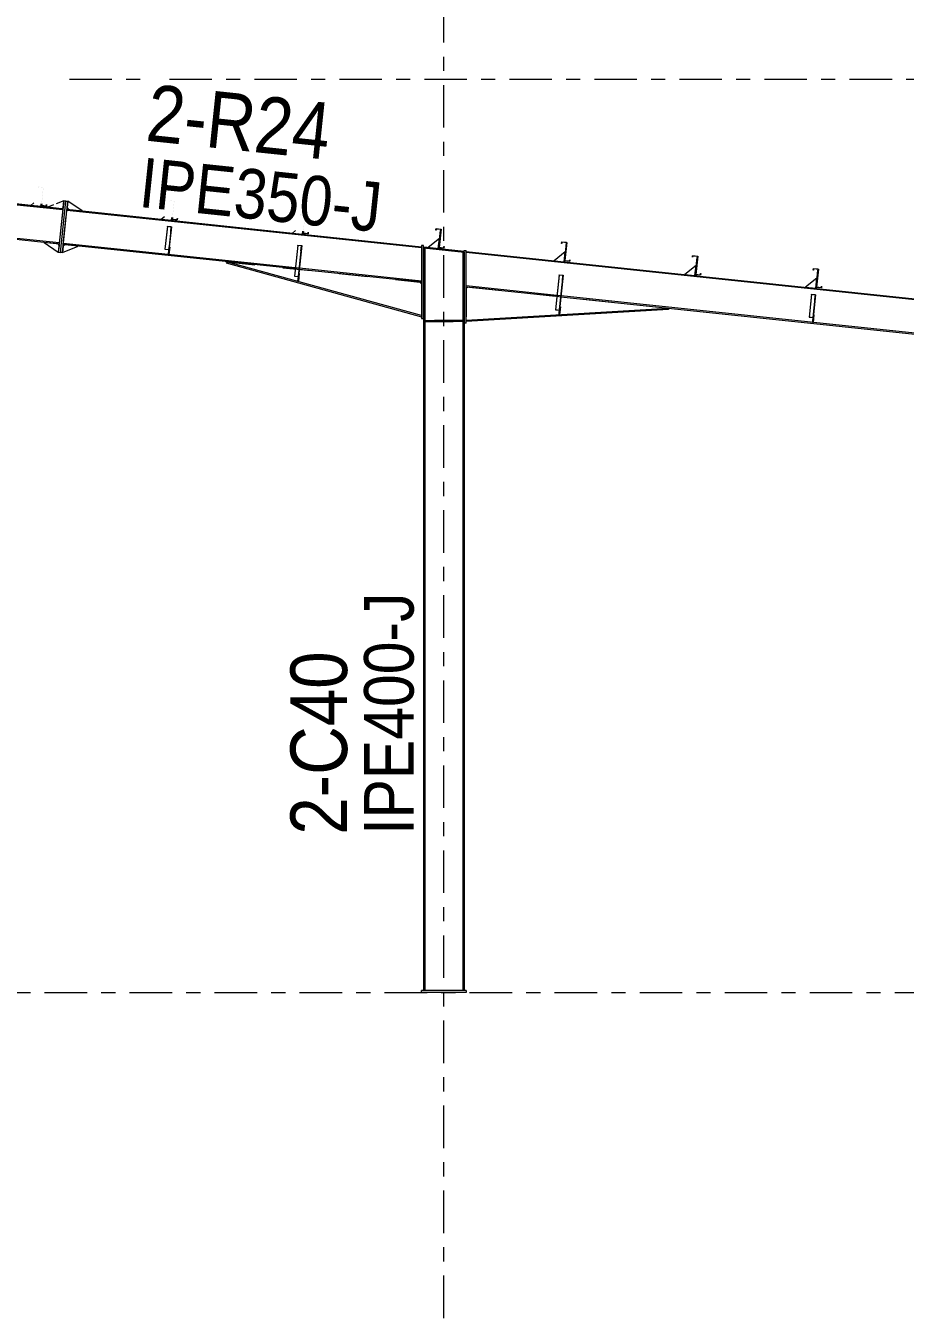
# Model space of a CAD drawing. Header units: millimetres. Extents: x -88 to 735, y -128 to 446.
# Drawn here: x 412.3 to 474.3, y 297.9 to 389.1 of the extents above; entities that cross this region are included whole.
import ezdxf

# ---------------------------------------------------------------- set-up
doc = ezdxf.new("R2010")
doc.units = ezdxf.units.MM
for name, pattern in [('XKITLINE00', [0]), ('XKITLINE02', [4, 2, -2]), ('XKITLINE03', [6, 3, -1, 1, -1])]:
    doc.linetypes.add(name, pattern=pattern)
for name, color, linetype, lineweight in [('Part', 2, 'Continuous', 0), ('PartMark', 7, 'Continuous', 0), ('S-grid', 1, 'Continuous', 0)]:
    doc.layers.add(name, color=color, linetype=linetype, lineweight=lineweight)
doc.styles.add('ARIAL', font='ARIAL.TTF')

# ---------------------------------------------------------------- blocks, each defined once
blk = doc.blocks.new('*A536')
at = {"layer": 'Part'}
blk.add_hatch(color=3, dxfattribs=at).paths.add_polyline_path([(413.704, 376.415), (413.714, 376.509), (413.727, 376.507), (413.715, 376.401), (413.36, 376.438), (413.495, 377.718), (413.166, 377.753), (413.156, 377.659), (413.143, 377.661), (413.154, 377.767), (413.509, 377.73), (413.374, 376.45)], flags=17)
blk = doc.blocks.new('*A537')
at = {"layer": 'Part'}
blk.add_hatch(color=3, dxfattribs=at).paths.add_polyline_path([(413.704, 376.415), (413.714, 376.509), (413.727, 376.507), (413.715, 376.401), (413.36, 376.438), (413.495, 377.718), (413.166, 377.753), (413.156, 377.659), (413.143, 377.661), (413.154, 377.767), (413.509, 377.73), (413.374, 376.45)], flags=17)
blk = doc.blocks.new('*A595')
at = {"layer": 'Part'}
blk.add_hatch(color=3, dxfattribs=at).paths.add_polyline_path([(441.763, 373.455), (441.772, 373.549), (441.785, 373.548), (441.774, 373.441), (441.419, 373.479), (441.554, 374.759), (441.224, 374.794), (441.214, 374.7), (441.202, 374.701), (441.213, 374.808), (441.568, 374.77), (441.433, 373.49)], flags=17)
blk = doc.blocks.new('*A596')
at = {"layer": 'Part'}
blk.add_hatch(color=3, dxfattribs=at).paths.add_polyline_path([(432.173, 374.467), (432.183, 374.561), (432.196, 374.559), (432.184, 374.453), (431.829, 374.49), (431.964, 375.77), (431.635, 375.805), (431.625, 375.711), (431.612, 375.713), (431.623, 375.819), (431.978, 375.782), (431.843, 374.502)], flags=17)
blk = doc.blocks.new('*A597')
at = {"layer": 'Part'}
blk.add_hatch(color=3, dxfattribs=at).paths.add_polyline_path([(432.173, 374.467), (432.183, 374.561), (432.196, 374.559), (432.184, 374.453), (431.829, 374.49), (431.964, 375.77), (431.635, 375.805), (431.625, 375.711), (431.612, 375.713), (431.623, 375.819), (431.978, 375.782), (431.843, 374.502)], flags=17)
blk = doc.blocks.new('*A598')
at = {"layer": 'Part'}
blk.add_hatch(color=3, dxfattribs=at).paths.add_polyline_path([(422.938, 375.441), (422.948, 375.535), (422.961, 375.533), (422.95, 375.427), (422.595, 375.464), (422.73, 376.744), (422.4, 376.779), (422.39, 376.685), (422.377, 376.687), (422.389, 376.793), (422.744, 376.756), (422.609, 375.476)], flags=17)
blk = doc.blocks.new('*A599')
at = {"layer": 'Part'}
blk.add_hatch(color=3, dxfattribs=at).paths.add_polyline_path([(422.938, 375.441), (422.948, 375.535), (422.961, 375.533), (422.95, 375.427), (422.595, 375.464), (422.73, 376.744), (422.4, 376.779), (422.39, 376.685), (422.377, 376.687), (422.389, 376.793), (422.744, 376.756), (422.609, 375.476)], flags=17)
blk = doc.blocks.new('*A600')
at = {"layer": 'Part'}
blk.add_hatch(color=3, dxfattribs=at).paths.add_polyline_path([(431.451, 373.631), (431.453, 373.651), (431.737, 373.621), (431.696, 373.232), (431.682, 373.234), (431.721, 373.603)], flags=17)
blk = doc.blocks.new('*A601')
at = {"layer": 'Part'}
blk.add_hatch(color=3, dxfattribs=at).paths.add_polyline_path([(422.254, 374.957), (422.256, 374.974), (422.54, 374.944), (422.503, 374.6), (422.489, 374.602), (422.524, 374.928)], flags=17)
blk = doc.blocks.new('*A602')
at = {"layer": 'Part'}
blk.add_hatch(color=3, dxfattribs=at).paths.add_polyline_path([(449.903, 371.525), (449.906, 371.546), (450.19, 371.516), (450.146, 371.105), (450.132, 371.106), (450.173, 371.497)], flags=17)
blk = doc.blocks.new('*A603')
at = {"layer": 'Part'}
blk.add_hatch(color=3, dxfattribs=at).paths.add_polyline_path([(467.716, 370.162), (467.718, 370.179), (468.002, 370.149), (467.966, 369.805), (467.951, 369.806), (467.986, 370.133)], flags=17)
blk = doc.blocks.new('*A608')
at = {"layer": 'Part'}
blk.add_hatch(color=3, dxfattribs=at).paths.add_polyline_path([(468.4, 370.646), (468.41, 370.74), (468.423, 370.738), (468.412, 370.632), (468.057, 370.669), (468.192, 371.949), (467.862, 371.984), (467.852, 371.89), (467.839, 371.891), (467.851, 371.998), (468.206, 371.961), (468.071, 370.681)], flags=17)
blk = doc.blocks.new('*A609')
at = {"layer": 'Part'}
blk.add_hatch(color=3, dxfattribs=at).paths.add_polyline_path([(468.4, 370.646), (468.41, 370.74), (468.423, 370.738), (468.412, 370.632), (468.057, 370.669), (468.192, 371.949), (467.862, 371.984), (467.852, 371.89), (467.839, 371.891), (467.851, 371.998), (468.206, 371.961), (468.071, 370.681)], flags=17)
blk = doc.blocks.new('*A610')
at = {"layer": 'Part'}
blk.add_hatch(color=3, dxfattribs=at).paths.add_polyline_path([(459.876, 371.545), (459.886, 371.639), (459.899, 371.637), (459.888, 371.531), (459.533, 371.568), (459.668, 372.848), (459.338, 372.883), (459.328, 372.789), (459.315, 372.791), (459.327, 372.897), (459.682, 372.86), (459.547, 371.58)], flags=17)
blk = doc.blocks.new('*A611')
at = {"layer": 'Part'}
blk.add_hatch(color=3, dxfattribs=at).paths.add_polyline_path([(459.876, 371.545), (459.886, 371.639), (459.899, 371.637), (459.888, 371.531), (459.533, 371.568), (459.668, 372.848), (459.338, 372.883), (459.328, 372.789), (459.315, 372.791), (459.327, 372.897), (459.682, 372.86), (459.547, 371.58)], flags=17)
blk = doc.blocks.new('*A612')
at = {"layer": 'Part'}
blk.add_hatch(color=3, dxfattribs=at).paths.add_polyline_path([(450.642, 372.519), (450.652, 372.613), (450.664, 372.611), (450.653, 372.505), (450.298, 372.542), (450.433, 373.822), (450.103, 373.857), (450.094, 373.763), (450.081, 373.765), (450.092, 373.871), (450.447, 373.834), (450.312, 372.554)], flags=17)
blk = doc.blocks.new('*A613')
at = {"layer": 'Part'}
blk.add_hatch(color=3, dxfattribs=at).paths.add_polyline_path([(450.642, 372.519), (450.652, 372.613), (450.664, 372.611), (450.653, 372.505), (450.298, 372.542), (450.433, 373.822), (450.103, 373.857), (450.094, 373.763), (450.081, 373.765), (450.092, 373.871), (450.447, 373.834), (450.312, 372.554)], flags=17)
blk = doc.blocks.new('*A614')
at = {"layer": 'Part'}
blk.add_hatch(color=3, dxfattribs=at).paths.add_polyline_path([(441.763, 373.455), (441.772, 373.549), (441.785, 373.548), (441.774, 373.441), (441.419, 373.479), (441.554, 374.759), (441.224, 374.794), (441.214, 374.7), (441.202, 374.701), (441.213, 374.808), (441.568, 374.77), (441.433, 373.49)], flags=17)
blk = doc.blocks.new('*A2058')
at = {"layer": 'S-grid', "color": 1, "linetype": 'XKITLINE03', "lineweight": 0}
for p, q in [((415.344, 385.368), (420.614, 385.368)), ((422.397, 385.368), (573.76, 385.368))]:
    blk.add_line(p, q, dxfattribs=at)
blk = doc.blocks.new('*A2059')
at = {"layer": 'S-grid', "color": 1, "linetype": 'XKITLINE03', "lineweight": 0}
blk.add_line((-48.412, 320.904), (573.76, 320.904), dxfattribs=at)
blk = doc.blocks.new('*A2416')
at = {"layer": 'Part', "color": 7, "linetype": 'XKITLINE02', "lineweight": 0}
for p, q in [((329.781, 382.668), (329.781, 385.004)), ((329.781, 385.004), (330.596, 385.004)), ((330.611, 385.016), (330.596, 385.004)), ((330.611, 385.016), (330.697, 385.085)), ((331.308, 385.021), (330.697, 385.085)), ((330.697, 385.085), (330.697, 385.085)), ((339.477, 384.159), (338.731, 384.238)), ((348.711, 383.185), (347.965, 383.264)), ((331.046, 382.535), (330.761, 382.565)), ((331.054, 382.613), (330.77, 382.643)), ((357.946, 382.211), (357.2, 382.29)), ((367.18, 381.237), (366.434, 381.316)), ((376.415, 380.263), (375.669, 380.342)), ((385.649, 379.289), (384.903, 379.368)), ((394.884, 378.315), (394.138, 378.394)), ((404.118, 377.341), (403.372, 377.42)), ((413.353, 376.367), (412.607, 376.446)), ((414.774, 376.217), (413.815, 376.318)), ((414.881, 376.206), (414.618, 373.72))]:
    blk.add_line(p, q, dxfattribs=at)
at = {"layer": 'Part', "color": 2, "linetype": 'XKITLINE00', "lineweight": 0}
for p, q in [((330.611, 385.016), (330.697, 385.085)), ((414.872, 376.128), (330.611, 385.016)), ((330.697, 385.085), (414.881, 376.206)), ((338.731, 384.238), (331.308, 385.021)), ((347.965, 383.264), (339.477, 384.159)), ((357.2, 382.29), (348.711, 383.185)), ((330.77, 382.643), (329.781, 382.747)), ((330.761, 382.565), (329.781, 382.668)), ((414.618, 373.72), (331.046, 382.535)), ((414.627, 373.798), (331.054, 382.613)), ((366.434, 381.316), (357.946, 382.211)), ((375.669, 380.342), (367.18, 381.237)), ((384.903, 379.368), (376.415, 380.263)), ((394.138, 378.394), (385.649, 379.289)), ((403.372, 377.42), (394.884, 378.315)), ((412.607, 376.446), (404.118, 377.341)), ((413.815, 376.318), (413.353, 376.367)), ((414.881, 376.206), (414.774, 376.217))]:
    blk.add_line(p, q, dxfattribs=at)
blk = doc.blocks.new('*A2417')
at = {"layer": 'Part', "color": 2, "linetype": 'XKITLINE00', "lineweight": 0}
for p, q in [((413.36, 376.438), (413.374, 376.566)), ((413.715, 376.401), (413.36, 376.438)), ((413.386, 376.565), (413.374, 376.45)), ((413.374, 376.45), (413.704, 376.415)), ((413.704, 376.415), (413.714, 376.509)), ((413.714, 376.509), (413.727, 376.507)), ((413.727, 376.507), (413.715, 376.401))]:
    blk.add_line(p, q, dxfattribs=at)
blk = doc.blocks.new('*A2418')
at = {"layer": 'Part', "color": 2, "linetype": 'XKITLINE00', "lineweight": 0}
for p, q in [((413.36, 376.438), (413.374, 376.566)), ((413.715, 376.401), (413.36, 376.438)), ((413.386, 376.565), (413.374, 376.45)), ((413.374, 376.45), (413.704, 376.415)), ((413.704, 376.415), (413.714, 376.509)), ((413.714, 376.509), (413.727, 376.507)), ((413.727, 376.507), (413.715, 376.401))]:
    blk.add_line(p, q, dxfattribs=at)
blk = doc.blocks.new('*A2419')
at = {"layer": 'Part', "color": 2, "linetype": 'XKITLINE00', "lineweight": 0}
for p, q in [((413.338, 376.57), (413.317, 376.371)), ((413.36, 376.438), (413.353, 376.367))]:
    blk.add_line(p, q, dxfattribs=at)
at = {"layer": 'Part', "color": 7, "linetype": 'XKITLINE02', "lineweight": 0}
for p, q in [((413.353, 376.367), (413.317, 376.371)), ((413.36, 376.438), (413.374, 376.566))]:
    blk.add_line(p, q, dxfattribs=at)
blk = doc.blocks.new('*A2420')
at = {"layer": 'Part', "color": 2, "linetype": 'XKITLINE00', "lineweight": 0}
blk.add_line((459.564, 372.211), (458.779, 371.576), dxfattribs=at)
at = {"layer": 'Part', "color": 7, "linetype": 'XKITLINE02', "lineweight": 0}
for p, q in [((459.49, 371.501), (459.564, 372.211)), ((458.779, 371.576), (459.49, 371.501))]:
    blk.add_line(p, q, dxfattribs=at)
blk = doc.blocks.new('*A2421')
at = {"layer": 'Part', "color": 2, "linetype": 'XKITLINE00', "lineweight": 0}
for p, q in [((459.624, 372.78), (459.49, 371.501)), ((459.66, 372.776), (459.624, 372.78)), ((459.533, 371.568), (459.525, 371.497))]:
    blk.add_line(p, q, dxfattribs=at)
at = {"layer": 'Part', "color": 7, "linetype": 'XKITLINE02', "lineweight": 0}
for p, q in [((459.533, 371.568), (459.66, 372.776)), ((459.525, 371.497), (459.49, 371.501))]:
    blk.add_line(p, q, dxfattribs=at)
blk = doc.blocks.new('*A2422')
at = {"layer": 'Part', "color": 2, "linetype": 'XKITLINE00', "lineweight": 0}
for p, q in [((450.39, 373.754), (450.255, 372.475)), ((450.425, 373.75), (450.39, 373.754)), ((450.298, 372.542), (450.291, 372.471))]:
    blk.add_line(p, q, dxfattribs=at)
at = {"layer": 'Part', "color": 7, "linetype": 'XKITLINE02', "lineweight": 0}
for p, q in [((450.298, 372.542), (450.425, 373.75)), ((450.291, 372.471), (450.255, 372.475))]:
    blk.add_line(p, q, dxfattribs=at)
blk = doc.blocks.new('*A2506')
at = {"layer": 'Part', "color": 2, "linetype": 'XKITLINE00', "lineweight": 0}
blk.add_line((412.827, 376.624), (412.607, 376.446), dxfattribs=at)
at = {"layer": 'Part', "color": 7, "linetype": 'XKITLINE02', "lineweight": 0}
for p, q in [((412.607, 376.446), (413.317, 376.371)), ((413.317, 376.371), (413.338, 376.57))]:
    blk.add_line(p, q, dxfattribs=at)
blk = doc.blocks.new('*A2602')
at = {"layer": 'S-grid', "color": 1, "linetype": 'XKITLINE03', "lineweight": 0}
blk.add_line((441.767, 297.938), (441.767, 425.059), dxfattribs=at)
blk = doc.blocks.new('*A2603')
at = {"layer": 'Part', "color": 2, "linetype": 'XKITLINE00', "lineweight": 0}
for p, q in [((443.353, 373.203), (528.274, 364.246)), ((528.265, 364.168), (443.353, 373.124)), ((449.752, 370.093), (443.353, 370.768)), ((449.744, 370.015), (443.353, 370.689)), ((528.011, 361.76), (450.028, 369.985)), ((528.02, 361.838), (450.037, 370.063))]:
    blk.add_line(p, q, dxfattribs=at)
at = {"layer": 'Part', "color": 7, "linetype": 'XKITLINE02', "lineweight": 0}
for p, q in [((443.353, 370.689), (443.353, 373.203)), ((450.028, 369.985), (449.744, 370.015)), ((450.037, 370.063), (449.752, 370.093)), ((528.274, 364.246), (528.011, 361.76))]:
    blk.add_line(p, q, dxfattribs=at)
blk = doc.blocks.new('*A2606')
at = {"layer": 'Part', "color": 2, "linetype": 'XKITLINE00', "lineweight": 0}
for p, q in [((441.202, 374.701), (441.213, 374.808)), ((441.213, 374.808), (441.568, 374.77)), ((441.224, 374.794), (441.214, 374.7)), ((441.554, 374.759), (441.224, 374.794)), ((441.419, 373.479), (441.554, 374.759)), ((441.568, 374.77), (441.433, 373.49)), ((441.214, 374.7), (441.202, 374.701)), ((441.774, 373.441), (441.419, 373.479)), ((441.433, 373.49), (441.763, 373.455)), ((441.763, 373.455), (441.772, 373.549)), ((441.772, 373.549), (441.785, 373.548)), ((441.785, 373.548), (441.774, 373.441))]:
    blk.add_line(p, q, dxfattribs=at)
blk = doc.blocks.new('*A2607')
at = {"layer": 'Part', "color": 2, "linetype": 'XKITLINE00', "lineweight": 0}
for p, q in [((431.829, 374.49), (431.843, 374.618)), ((432.184, 374.453), (431.829, 374.49)), ((431.855, 374.617), (431.843, 374.502)), ((431.843, 374.502), (432.173, 374.467)), ((432.173, 374.467), (432.183, 374.561)), ((432.183, 374.561), (432.196, 374.559)), ((432.196, 374.559), (432.184, 374.453))]:
    blk.add_line(p, q, dxfattribs=at)
blk = doc.blocks.new('*A2608')
at = {"layer": 'Part', "color": 2, "linetype": 'XKITLINE00', "lineweight": 0}
for p, q in [((431.829, 374.49), (431.843, 374.618)), ((432.184, 374.453), (431.829, 374.49)), ((431.855, 374.617), (431.843, 374.502)), ((431.843, 374.502), (432.173, 374.467)), ((432.173, 374.467), (432.183, 374.561)), ((432.183, 374.561), (432.196, 374.559)), ((432.196, 374.559), (432.184, 374.453))]:
    blk.add_line(p, q, dxfattribs=at)
blk = doc.blocks.new('*A2609')
at = {"layer": 'Part', "color": 2, "linetype": 'XKITLINE00', "lineweight": 0}
for p, q in [((422.595, 375.464), (422.608, 375.592)), ((422.95, 375.427), (422.595, 375.464)), ((422.621, 375.591), (422.609, 375.476)), ((422.609, 375.476), (422.938, 375.441)), ((422.938, 375.441), (422.948, 375.535)), ((422.948, 375.535), (422.961, 375.533)), ((422.961, 375.533), (422.95, 375.427))]:
    blk.add_line(p, q, dxfattribs=at)
blk = doc.blocks.new('*A2610')
at = {"layer": 'Part', "color": 2, "linetype": 'XKITLINE00', "lineweight": 0}
for p, q in [((422.595, 375.464), (422.608, 375.592)), ((422.95, 375.427), (422.595, 375.464)), ((422.621, 375.591), (422.609, 375.476)), ((422.609, 375.476), (422.938, 375.441)), ((422.938, 375.441), (422.948, 375.535)), ((422.948, 375.535), (422.961, 375.533)), ((422.961, 375.533), (422.95, 375.427))]:
    blk.add_line(p, q, dxfattribs=at)
blk = doc.blocks.new('*A2611')
at = {"layer": 'Part', "color": 2, "linetype": 'XKITLINE00', "lineweight": 0}
for p, q in [((440.338, 373.449), (440.338, 321.047)), ((440.431, 373.439), (440.338, 373.449)), ((440.431, 373.439), (440.431, 321.047)), ((443.196, 373.148), (443.103, 373.157)), ((443.103, 373.157), (443.103, 321.047)), ((443.196, 373.148), (443.196, 321.047))]:
    blk.add_line(p, q, dxfattribs=at)
at = {"layer": 'Part', "color": 7, "linetype": 'XKITLINE02', "lineweight": 0}
for p, q in [((443.103, 373.157), (440.431, 373.439)), ((443.196, 321.047), (440.338, 321.047))]:
    blk.add_line(p, q, dxfattribs=at)
blk = doc.blocks.new('*A2612')
at = {"layer": 'Part', "color": 2, "linetype": 'XKITLINE00', "lineweight": 0}
for p, q in [((443.338, 321.047), (440.196, 321.047)), ((440.196, 320.904), (440.196, 321.047)), ((443.338, 321.047), (443.338, 320.904)), ((443.338, 320.904), (440.196, 320.904))]:
    blk.add_line(p, q, dxfattribs=at)
blk = doc.blocks.new('*A2613')
at = {"layer": 'Part', "color": 7, "linetype": 'XKITLINE02', "lineweight": 0}
for p, q in [((449.906, 371.546), (449.646, 369.088)), ((450.173, 371.497), (449.897, 368.873)), ((449.911, 368.872), (450.19, 371.516)), ((449.646, 369.088), (449.916, 369.06)), ((449.648, 369.098), (449.932, 369.068)), ((449.897, 368.873), (449.911, 368.872))]:
    blk.add_line(p, q, dxfattribs=at)
blk = doc.blocks.new('*A2614')
at = {"layer": 'Part', "color": 7, "linetype": 'XKITLINE02', "lineweight": 0}
for p, q in [((431.453, 373.651), (431.222, 371.455)), ((431.721, 373.603), (431.471, 371.23)), ((431.485, 371.228), (431.737, 373.621)), ((431.222, 371.455), (431.492, 371.427)), ((431.223, 371.466), (431.507, 371.436)), ((431.471, 371.23), (431.485, 371.228))]:
    blk.add_line(p, q, dxfattribs=at)
blk = doc.blocks.new('*A2615')
at = {"layer": 'Part', "color": 7, "linetype": 'XKITLINE02', "lineweight": 0}
for p, q in [((422.256, 374.974), (422.086, 373.362)), ((422.524, 374.928), (422.332, 373.11)), ((422.346, 373.109), (422.54, 374.944)), ((422.086, 373.362), (422.355, 373.333)), ((422.087, 373.373), (422.371, 373.343)), ((422.332, 373.11), (422.346, 373.109))]:
    blk.add_line(p, q, dxfattribs=at)
blk = doc.blocks.new('*A2616')
at = {"layer": 'Part', "color": 2, "linetype": 'XKITLINE00', "lineweight": 0}
for p, q in [((426.432, 372.474), (426.411, 372.398)), ((426.411, 372.398), (440.181, 368.595)), ((440.181, 368.677), (426.432, 372.474)), ((440.181, 370.919), (440.078, 371.035))]:
    blk.add_line(p, q, dxfattribs=at)
at = {"layer": 'Part', "color": 7, "linetype": 'XKITLINE02', "lineweight": 0}
for p, q in [((426.432, 372.474), (440.078, 371.035)), ((440.181, 370.919), (440.181, 368.595))]:
    blk.add_line(p, q, dxfattribs=at)
blk = doc.blocks.new('*A2617')
at = {"layer": 'Part', "color": 7, "linetype": 'XKITLINE02', "lineweight": 0}
for p, q in [((414.903, 373.69), (415.165, 376.176)), ((440.181, 373.537), (440.181, 371.024)), ((431.568, 372.011), (431.283, 372.041)), ((431.559, 371.933), (431.275, 371.963))]:
    blk.add_line(p, q, dxfattribs=at)
at = {"layer": 'Part', "color": 2, "linetype": 'XKITLINE00', "lineweight": 0}
for p, q in [((440.181, 373.458), (415.157, 376.098)), ((415.165, 376.176), (440.181, 373.537)), ((431.275, 371.963), (414.903, 373.69)), ((431.283, 372.041), (414.911, 373.768)), ((440.181, 371.024), (431.559, 371.933)), ((440.181, 371.103), (431.568, 372.011))]:
    blk.add_line(p, q, dxfattribs=at)
blk = doc.blocks.new('*A2618')
at = {"layer": 'Part', "color": 2, "linetype": 'XKITLINE00', "lineweight": 0}
blk.add_line((431.296, 374.676), (431.076, 374.498), dxfattribs=at)
at = {"layer": 'Part', "color": 7, "linetype": 'XKITLINE02', "lineweight": 0}
for p, q in [((431.076, 374.498), (431.786, 374.423)), ((431.786, 374.423), (431.807, 374.622))]:
    blk.add_line(p, q, dxfattribs=at)
blk = doc.blocks.new('*A2619')
at = {"layer": 'Part', "color": 2, "linetype": 'XKITLINE00', "lineweight": 0}
for p, q in [((431.451, 373.631), (431.222, 371.455)), ((431.451, 373.631), (431.453, 373.651)), ((431.721, 373.603), (431.451, 373.631)), ((431.453, 373.651), (431.737, 373.621)), ((431.682, 373.234), (431.471, 371.23)), ((431.737, 373.621), (431.507, 371.438)), ((431.682, 373.234), (431.721, 373.603)), ((431.682, 373.234), (431.696, 373.232)), ((431.222, 371.455), (431.492, 371.427)), ((431.471, 371.23), (431.485, 371.228))]:
    blk.add_line(p, q, dxfattribs=at)
at = {"layer": 'Part', "color": 7, "linetype": 'XKITLINE02', "lineweight": 0}
for p, q in [((431.223, 371.466), (431.507, 371.436)), ((431.485, 371.228), (431.507, 371.438))]:
    blk.add_line(p, q, dxfattribs=at)
blk = doc.blocks.new('*A2620')
at = {"layer": 'Part', "color": 7, "linetype": 'XKITLINE02', "lineweight": 0}
for p, q in [((431.529, 371.645), (431.473, 371.112)), ((431.473, 371.112), (431.508, 371.108)), ((431.484, 371.219), (431.52, 371.215)), ((431.508, 371.108), (431.565, 371.641)), ((431.565, 371.641), (431.529, 371.645))]:
    blk.add_line(p, q, dxfattribs=at)
blk = doc.blocks.new('*A2621')
at = {"layer": 'Part', "color": 2, "linetype": 'XKITLINE00', "lineweight": 0}
for p, q in [((431.473, 371.112), (431.507, 371.438)), ((431.508, 371.108), (431.473, 371.112)), ((431.565, 371.641), (431.508, 371.108)), ((431.529, 371.645), (431.565, 371.641))]:
    blk.add_line(p, q, dxfattribs=at)
at = {"layer": 'Part', "color": 7, "linetype": 'XKITLINE02', "lineweight": 0}
for p, q in [((431.484, 371.219), (431.52, 371.215)), ((431.507, 371.438), (431.529, 371.645))]:
    blk.add_line(p, q, dxfattribs=at)
blk = doc.blocks.new('*A2622')
at = {"layer": 'Part', "color": 2, "linetype": 'XKITLINE00', "lineweight": 0}
for p, q in [((431.807, 374.622), (431.786, 374.423)), ((431.829, 374.49), (431.822, 374.419))]:
    blk.add_line(p, q, dxfattribs=at)
at = {"layer": 'Part', "color": 7, "linetype": 'XKITLINE02', "lineweight": 0}
for p, q in [((431.822, 374.419), (431.786, 374.423)), ((431.829, 374.49), (431.843, 374.618))]:
    blk.add_line(p, q, dxfattribs=at)
blk = doc.blocks.new('*A2623')
at = {"layer": 'Part', "color": 2, "linetype": 'XKITLINE00', "lineweight": 0}
for p, q in [((422.333, 372.985), (422.365, 373.285)), ((422.425, 373.514), (422.369, 372.981)), ((422.389, 373.518), (422.425, 373.514))]:
    blk.add_line(p, q, dxfattribs=at)
at = {"layer": 'Part', "color": 7, "linetype": 'XKITLINE02', "lineweight": 0}
for p, q in [((422.369, 372.981), (422.333, 372.985)), ((422.344, 373.092), (422.38, 373.088)), ((422.365, 373.285), (422.389, 373.518))]:
    blk.add_line(p, q, dxfattribs=at)
blk = doc.blocks.new('*A2624')
at = {"layer": 'Part', "color": 7, "linetype": 'XKITLINE02', "lineweight": 0}
for p, q in [((422.389, 373.518), (422.333, 372.985)), ((422.333, 372.985), (422.369, 372.981)), ((422.344, 373.092), (422.38, 373.088)), ((422.369, 372.981), (422.425, 373.514)), ((422.425, 373.514), (422.389, 373.518))]:
    blk.add_line(p, q, dxfattribs=at)
blk = doc.blocks.new('*A2625')
at = {"layer": 'Part', "color": 2, "linetype": 'XKITLINE00', "lineweight": 0}
for p, q in [((422.254, 374.957), (422.086, 373.362)), ((422.254, 374.957), (422.256, 374.974)), ((422.524, 374.928), (422.254, 374.957)), ((422.256, 374.974), (422.54, 374.944)), ((422.54, 374.944), (422.365, 373.285)), ((422.489, 374.602), (422.524, 374.928)), ((422.489, 374.602), (422.332, 373.11)), ((422.503, 374.6), (422.489, 374.602)), ((422.086, 373.362), (422.355, 373.333)), ((422.332, 373.11), (422.346, 373.109))]:
    blk.add_line(p, q, dxfattribs=at)
at = {"layer": 'Part', "color": 7, "linetype": 'XKITLINE02', "lineweight": 0}
for p, q in [((422.087, 373.373), (422.371, 373.343)), ((422.365, 373.285), (422.346, 373.109))]:
    blk.add_line(p, q, dxfattribs=at)
blk = doc.blocks.new('*A2626')
at = {"layer": 'Part', "color": 2, "linetype": 'XKITLINE00', "lineweight": 0}
for p, q in [((422.573, 375.596), (422.552, 375.397)), ((422.595, 375.464), (422.587, 375.393))]:
    blk.add_line(p, q, dxfattribs=at)
at = {"layer": 'Part', "color": 7, "linetype": 'XKITLINE02', "lineweight": 0}
for p, q in [((422.587, 375.393), (422.552, 375.397)), ((422.595, 375.464), (422.608, 375.592))]:
    blk.add_line(p, q, dxfattribs=at)
blk = doc.blocks.new('*A2627')
at = {"layer": 'Part', "color": 2, "linetype": 'XKITLINE00', "lineweight": 0}
for p, q in [((441.511, 374.69), (441.376, 373.411)), ((441.546, 374.686), (441.511, 374.69)), ((441.419, 373.479), (441.411, 373.408))]:
    blk.add_line(p, q, dxfattribs=at)
at = {"layer": 'Part', "color": 7, "linetype": 'XKITLINE02', "lineweight": 0}
for p, q in [((441.419, 373.479), (441.546, 374.686)), ((441.411, 373.408), (441.376, 373.411))]:
    blk.add_line(p, q, dxfattribs=at)
blk = doc.blocks.new('*A2628')
at = {"layer": 'Part', "color": 2, "linetype": 'XKITLINE00', "lineweight": 0}
blk.add_line((441.451, 374.122), (440.665, 373.486), dxfattribs=at)
at = {"layer": 'Part', "color": 7, "linetype": 'XKITLINE02', "lineweight": 0}
for p, q in [((441.376, 373.411), (441.451, 374.122)), ((440.665, 373.486), (441.376, 373.411))]:
    blk.add_line(p, q, dxfattribs=at)
blk = doc.blocks.new('*A2629')
at = {"layer": 'Part', "color": 2, "linetype": 'XKITLINE00', "lineweight": 0}
blk.add_line((450.33, 373.185), (449.545, 372.55), dxfattribs=at)
at = {"layer": 'Part', "color": 7, "linetype": 'XKITLINE02', "lineweight": 0}
for p, q in [((450.255, 372.475), (450.33, 373.185)), ((449.545, 372.55), (450.255, 372.475))]:
    blk.add_line(p, q, dxfattribs=at)
blk = doc.blocks.new('*A2630')
at = {"layer": 'Part', "color": 2, "linetype": 'XKITLINE00', "lineweight": 0}
for p, q in [((449.903, 371.525), (449.646, 369.088)), ((450.132, 371.106), (449.897, 368.873)), ((449.903, 371.525), (449.906, 371.546)), ((450.173, 371.497), (449.903, 371.525)), ((449.906, 371.546), (450.19, 371.516)), ((450.19, 371.516), (449.934, 369.093)), ((450.132, 371.106), (450.173, 371.497)), ((450.132, 371.106), (450.146, 371.105)), ((449.646, 369.088), (449.916, 369.06)), ((449.897, 368.873), (449.911, 368.872))]:
    blk.add_line(p, q, dxfattribs=at)
at = {"layer": 'Part', "color": 7, "linetype": 'XKITLINE02', "lineweight": 0}
for p, q in [((449.648, 369.098), (449.932, 369.068)), ((449.911, 368.872), (449.934, 369.093))]:
    blk.add_line(p, q, dxfattribs=at)
blk = doc.blocks.new('*A2631')
at = {"layer": 'Part', "color": 7, "linetype": 'XKITLINE02', "lineweight": 0}
for p, q in [((449.955, 369.29), (449.899, 368.757)), ((449.934, 368.753), (449.991, 369.286)), ((449.991, 369.286), (449.955, 369.29)), ((449.899, 368.757), (449.934, 368.753)), ((449.91, 368.864), (449.946, 368.86))]:
    blk.add_line(p, q, dxfattribs=at)
blk = doc.blocks.new('*A2632')
at = {"layer": 'Part', "color": 7, "linetype": 'XKITLINE02', "lineweight": 0}
for p, q in [((449.934, 369.093), (449.955, 369.29)), ((449.91, 368.864), (449.946, 368.86))]:
    blk.add_line(p, q, dxfattribs=at)
at = {"layer": 'Part', "color": 2, "linetype": 'XKITLINE00', "lineweight": 0}
for p, q in [((449.991, 369.286), (449.934, 368.753)), ((449.955, 369.29), (449.991, 369.286)), ((449.899, 368.757), (449.934, 369.093)), ((449.934, 368.753), (449.899, 368.757))]:
    blk.add_line(p, q, dxfattribs=at)
blk = doc.blocks.new('*A2633')
at = {"layer": 'Part', "color": 2, "linetype": 'XKITLINE00', "lineweight": 0}
for p, q in [((440.346, 373.52), (440.338, 373.449)), ((440.338, 373.449), (443.196, 373.148)), ((440.346, 373.52), (443.203, 373.219)), ((443.196, 373.148), (443.203, 373.219))]:
    blk.add_line(p, q, dxfattribs=at)
blk = doc.blocks.new('*A2634')
at = {"layer": 'Part', "color": 2, "linetype": 'XKITLINE00', "lineweight": 0}
for p, q in [((440.431, 368.323), (443.103, 368.323)), ((443.103, 368.251), (440.431, 368.251))]:
    blk.add_line(p, q, dxfattribs=at)
at = {"layer": 'Part', "color": 7, "linetype": 'XKITLINE02', "lineweight": 0}
for p, q in [((440.431, 368.251), (440.431, 368.323)), ((440.538, 368.251), (440.538, 368.323)), ((442.996, 368.251), (442.996, 368.323)), ((443.103, 368.323), (443.103, 368.251))]:
    blk.add_line(p, q, dxfattribs=at)
blk = doc.blocks.new('*A2635')
at = {"layer": 'Part', "color": 7, "linetype": 'XKITLINE02', "lineweight": 0}
for p, q in [((443.103, 368.323), (440.431, 368.323)), ((440.431, 368.251), (440.431, 368.323)), ((440.431, 368.251), (443.103, 368.251)), ((440.538, 368.251), (440.538, 368.323)), ((442.996, 368.251), (442.996, 368.323)), ((443.103, 368.251), (443.103, 368.323))]:
    blk.add_line(p, q, dxfattribs=at)
blk = doc.blocks.new('*A2636')
at = {"layer": 'Part', "color": 2, "linetype": 'XKITLINE00', "lineweight": 0}
for p, q in [((443.21, 368.132), (443.21, 373.274)), ((443.21, 373.274), (443.353, 373.274)), ((443.353, 368.132), (443.353, 373.274)), ((443.353, 368.132), (443.21, 368.132))]:
    blk.add_line(p, q, dxfattribs=at)
blk = doc.blocks.new('*A2637')
at = {"layer": 'Part', "color": 2, "linetype": 'XKITLINE00', "lineweight": 0}
for p, q in [((440.324, 373.609), (440.181, 373.609)), ((440.181, 373.609), (440.181, 368.466)), ((440.324, 368.466), (440.324, 373.609)), ((440.181, 368.466), (440.324, 368.466))]:
    blk.add_line(p, q, dxfattribs=at)
blk = doc.blocks.new('*A2638')
at = {"layer": 'Part', "color": 7, "linetype": 'XKITLINE02', "lineweight": 0}
for p, q in [((467.718, 370.179), (467.548, 368.566)), ((467.986, 370.133), (467.794, 368.315)), ((467.808, 368.313), (468.002, 370.149)), ((467.548, 368.566), (467.818, 368.538)), ((467.549, 368.578), (467.833, 368.548)), ((467.794, 368.315), (467.808, 368.313))]:
    blk.add_line(p, q, dxfattribs=at)
blk = doc.blocks.new('*A2639')
at = {"layer": 'Part', "color": 2, "linetype": 'XKITLINE00', "lineweight": 0}
for p, q in [((443.456, 370.678), (443.353, 370.585)), ((457.609, 369.185), (443.353, 368.339)), ((457.614, 369.107), (443.353, 368.261)), ((457.609, 369.185), (457.614, 369.107))]:
    blk.add_line(p, q, dxfattribs=at)
at = {"layer": 'Part', "color": 7, "linetype": 'XKITLINE02', "lineweight": 0}
for p, q in [((443.353, 370.585), (443.353, 368.261)), ((457.609, 369.185), (443.456, 370.678))]:
    blk.add_line(p, q, dxfattribs=at)
blk = doc.blocks.new('*A2642')
at = {"layer": 'Part', "color": 2, "linetype": 'XKITLINE00', "lineweight": 0}
for p, q in [((467.795, 368.19), (467.827, 368.49)), ((467.887, 368.719), (467.831, 368.186)), ((467.851, 368.723), (467.887, 368.719))]:
    blk.add_line(p, q, dxfattribs=at)
at = {"layer": 'Part', "color": 7, "linetype": 'XKITLINE02', "lineweight": 0}
for p, q in [((467.827, 368.49), (467.851, 368.723)), ((467.831, 368.186), (467.795, 368.19)), ((467.806, 368.297), (467.842, 368.293))]:
    blk.add_line(p, q, dxfattribs=at)
blk = doc.blocks.new('*A2643')
at = {"layer": 'Part', "color": 7, "linetype": 'XKITLINE02', "lineweight": 0}
for p, q in [((467.851, 368.723), (467.795, 368.19)), ((467.831, 368.186), (467.887, 368.719)), ((467.887, 368.719), (467.851, 368.723)), ((467.795, 368.19), (467.831, 368.186)), ((467.806, 368.297), (467.842, 368.293))]:
    blk.add_line(p, q, dxfattribs=at)
blk = doc.blocks.new('*A2644')
at = {"layer": 'Part', "color": 2, "linetype": 'XKITLINE00', "lineweight": 0}
for p, q in [((467.716, 370.162), (467.548, 368.566)), ((467.716, 370.162), (467.718, 370.179)), ((467.986, 370.133), (467.716, 370.162)), ((467.718, 370.179), (468.002, 370.149)), ((467.951, 369.806), (467.794, 368.315)), ((468.002, 370.149), (467.827, 368.49)), ((467.951, 369.806), (467.986, 370.133)), ((467.966, 369.805), (467.951, 369.806)), ((467.548, 368.566), (467.818, 368.538)), ((467.794, 368.315), (467.808, 368.313))]:
    blk.add_line(p, q, dxfattribs=at)
at = {"layer": 'Part', "color": 7, "linetype": 'XKITLINE02', "lineweight": 0}
for p, q in [((467.549, 368.578), (467.833, 368.548)), ((467.827, 368.49), (467.808, 368.313))]:
    blk.add_line(p, q, dxfattribs=at)
blk = doc.blocks.new('*A2645')
at = {"layer": 'Part', "color": 2, "linetype": 'XKITLINE00', "lineweight": 0}
blk.add_line((468.089, 371.312), (467.303, 370.677), dxfattribs=at)
at = {"layer": 'Part', "color": 7, "linetype": 'XKITLINE02', "lineweight": 0}
for p, q in [((468.014, 370.602), (468.089, 371.312)), ((467.303, 370.677), (468.014, 370.602))]:
    blk.add_line(p, q, dxfattribs=at)
blk = doc.blocks.new('*A2646')
at = {"layer": 'Part', "color": 2, "linetype": 'XKITLINE00', "lineweight": 0}
for p, q in [((468.149, 371.88), (468.014, 370.602)), ((468.184, 371.877), (468.149, 371.88)), ((468.057, 370.669), (468.049, 370.598))]:
    blk.add_line(p, q, dxfattribs=at)
at = {"layer": 'Part', "color": 7, "linetype": 'XKITLINE02', "lineweight": 0}
for p, q in [((468.057, 370.669), (468.184, 371.877)), ((468.049, 370.598), (468.014, 370.602))]:
    blk.add_line(p, q, dxfattribs=at)
blk = doc.blocks.new('*A2648')
at = {"layer": 'Part', "color": 2, "linetype": 'XKITLINE00', "lineweight": 0}
for p, q in [((414.701, 373.137), (415.083, 376.759)), ((414.843, 373.122), (415.225, 376.744)), ((415.083, 376.759), (415.225, 376.744)), ((414.843, 373.122), (414.701, 373.137))]:
    blk.add_line(p, q, dxfattribs=at)
blk = doc.blocks.new('*A2649')
at = {"layer": 'Part', "color": 2, "linetype": 'XKITLINE00', "lineweight": 0}
for p, q in [((414.941, 376.774), (414.558, 373.152)), ((414.701, 373.137), (415.083, 376.759)), ((415.083, 376.759), (414.941, 376.774)), ((414.558, 373.152), (414.701, 373.137))]:
    blk.add_line(p, q, dxfattribs=at)
blk = doc.blocks.new('*A2650')
at = {"layer": 'Part', "color": 2, "linetype": 'XKITLINE00', "lineweight": 0}
for p, q in [((413.553, 373.832), (414.558, 373.152)), ((414.512, 373.731), (414.607, 373.613))]:
    blk.add_line(p, q, dxfattribs=at)
at = {"layer": 'Part', "color": 7, "linetype": 'XKITLINE02', "lineweight": 0}
for p, q in [((414.512, 373.731), (413.553, 373.832)), ((414.607, 373.613), (414.558, 373.152))]:
    blk.add_line(p, q, dxfattribs=at)
blk = doc.blocks.new('*A2651')
at = {"layer": 'Part', "color": 7, "linetype": 'XKITLINE02', "lineweight": 0}
for p, q in [((414.891, 373.583), (414.843, 373.122)), ((415.968, 373.578), (415.009, 373.679))]:
    blk.add_line(p, q, dxfattribs=at)
at = {"layer": 'Part', "color": 2, "linetype": 'XKITLINE00', "lineweight": 0}
for p, q in [((414.843, 373.122), (415.968, 373.578)), ((415.009, 373.679), (414.891, 373.583))]:
    blk.add_line(p, q, dxfattribs=at)
blk = doc.blocks.new('*A2652')
at = {"layer": 'Part', "color": 2, "linetype": 'XKITLINE00', "lineweight": 0}
for p, q in [((414.941, 376.774), (414.415, 376.562)), ((414.209, 376.478), (413.815, 376.318)), ((414.774, 376.217), (414.892, 376.313))]:
    blk.add_line(p, q, dxfattribs=at)
at = {"layer": 'Part', "color": 7, "linetype": 'XKITLINE02', "lineweight": 0}
for p, q in [((414.892, 376.313), (414.941, 376.774)), ((413.815, 376.318), (414.774, 376.217))]:
    blk.add_line(p, q, dxfattribs=at)
blk = doc.blocks.new('*A2653')
at = {"layer": 'Part', "color": 7, "linetype": 'XKITLINE02', "lineweight": 0}
for p, q in [((415.225, 376.744), (415.176, 376.283)), ((415.271, 376.165), (416.23, 376.064))]:
    blk.add_line(p, q, dxfattribs=at)
at = {"layer": 'Part', "color": 2, "linetype": 'XKITLINE00', "lineweight": 0}
for p, q in [((416.23, 376.064), (415.225, 376.744)), ((415.176, 376.283), (415.271, 376.165))]:
    blk.add_line(p, q, dxfattribs=at)
blk = doc.blocks.new('*A2654')
at = {"layer": 'Part', "color": 2, "linetype": 'XKITLINE00', "lineweight": 0}
blk.add_line((422.061, 375.65), (421.841, 375.472), dxfattribs=at)
at = {"layer": 'Part', "color": 7, "linetype": 'XKITLINE02', "lineweight": 0}
for p, q in [((421.841, 375.472), (422.552, 375.397)), ((422.552, 375.397), (422.573, 375.596))]:
    blk.add_line(p, q, dxfattribs=at)
blk = doc.blocks.new('*A2659')
at = {"layer": 'Part', "color": 2, "linetype": 'XKITLINE00', "lineweight": 0}
for p, q in [((467.839, 371.891), (467.851, 371.998)), ((467.852, 371.89), (467.839, 371.891)), ((467.851, 371.998), (468.206, 371.961)), ((467.862, 371.984), (467.852, 371.89)), ((468.192, 371.949), (467.862, 371.984)), ((468.057, 370.669), (468.192, 371.949)), ((468.206, 371.961), (468.071, 370.681)), ((468.412, 370.632), (468.057, 370.669)), ((468.071, 370.681), (468.4, 370.646)), ((468.4, 370.646), (468.41, 370.74)), ((468.41, 370.74), (468.423, 370.738)), ((468.423, 370.738), (468.412, 370.632))]:
    blk.add_line(p, q, dxfattribs=at)
blk = doc.blocks.new('*A2660')
at = {"layer": 'Part', "color": 2, "linetype": 'XKITLINE00', "lineweight": 0}
for p, q in [((467.839, 371.891), (467.851, 371.998)), ((467.852, 371.89), (467.839, 371.891)), ((467.851, 371.998), (468.206, 371.961)), ((467.862, 371.984), (467.852, 371.89)), ((468.192, 371.949), (467.862, 371.984)), ((468.057, 370.669), (468.192, 371.949)), ((468.206, 371.961), (468.071, 370.681)), ((468.412, 370.632), (468.057, 370.669)), ((468.071, 370.681), (468.4, 370.646)), ((468.4, 370.646), (468.41, 370.74)), ((468.41, 370.74), (468.423, 370.738)), ((468.423, 370.738), (468.412, 370.632))]:
    blk.add_line(p, q, dxfattribs=at)
blk = doc.blocks.new('*A2661')
at = {"layer": 'Part', "color": 2, "linetype": 'XKITLINE00', "lineweight": 0}
for p, q in [((459.315, 372.791), (459.327, 372.897)), ((459.328, 372.789), (459.315, 372.791)), ((459.327, 372.897), (459.682, 372.86)), ((459.338, 372.883), (459.328, 372.789)), ((459.668, 372.848), (459.338, 372.883)), ((459.533, 371.568), (459.668, 372.848)), ((459.682, 372.86), (459.547, 371.58)), ((459.888, 371.531), (459.533, 371.568)), ((459.547, 371.58), (459.876, 371.545)), ((459.876, 371.545), (459.886, 371.639)), ((459.886, 371.639), (459.899, 371.637)), ((459.899, 371.637), (459.888, 371.531))]:
    blk.add_line(p, q, dxfattribs=at)
blk = doc.blocks.new('*A2662')
at = {"layer": 'Part', "color": 2, "linetype": 'XKITLINE00', "lineweight": 0}
for p, q in [((459.315, 372.791), (459.327, 372.897)), ((459.328, 372.789), (459.315, 372.791)), ((459.327, 372.897), (459.682, 372.86)), ((459.338, 372.883), (459.328, 372.789)), ((459.668, 372.848), (459.338, 372.883)), ((459.533, 371.568), (459.668, 372.848)), ((459.682, 372.86), (459.547, 371.58)), ((459.888, 371.531), (459.533, 371.568)), ((459.547, 371.58), (459.876, 371.545)), ((459.876, 371.545), (459.886, 371.639)), ((459.886, 371.639), (459.899, 371.637)), ((459.899, 371.637), (459.888, 371.531))]:
    blk.add_line(p, q, dxfattribs=at)
blk = doc.blocks.new('*A2663')
at = {"layer": 'Part', "color": 2, "linetype": 'XKITLINE00', "lineweight": 0}
for p, q in [((450.081, 373.765), (450.092, 373.871)), ((450.092, 373.871), (450.447, 373.834)), ((450.103, 373.857), (450.094, 373.763)), ((450.433, 373.822), (450.103, 373.857)), ((450.094, 373.763), (450.081, 373.765)), ((450.298, 372.542), (450.433, 373.822)), ((450.447, 373.834), (450.312, 372.554)), ((450.653, 372.505), (450.298, 372.542)), ((450.312, 372.554), (450.642, 372.519)), ((450.642, 372.519), (450.652, 372.613)), ((450.652, 372.613), (450.664, 372.611)), ((450.664, 372.611), (450.653, 372.505))]:
    blk.add_line(p, q, dxfattribs=at)
blk = doc.blocks.new('*A2664')
at = {"layer": 'Part', "color": 2, "linetype": 'XKITLINE00', "lineweight": 0}
for p, q in [((450.081, 373.765), (450.092, 373.871)), ((450.092, 373.871), (450.447, 373.834)), ((450.103, 373.857), (450.094, 373.763)), ((450.433, 373.822), (450.103, 373.857)), ((450.094, 373.763), (450.081, 373.765)), ((450.298, 372.542), (450.433, 373.822)), ((450.447, 373.834), (450.312, 372.554)), ((450.653, 372.505), (450.298, 372.542)), ((450.312, 372.554), (450.642, 372.519)), ((450.642, 372.519), (450.652, 372.613)), ((450.652, 372.613), (450.664, 372.611)), ((450.664, 372.611), (450.653, 372.505))]:
    blk.add_line(p, q, dxfattribs=at)
blk = doc.blocks.new('*A2665')
at = {"layer": 'Part', "color": 2, "linetype": 'XKITLINE00', "lineweight": 0}
for p, q in [((441.202, 374.701), (441.213, 374.808)), ((441.213, 374.808), (441.568, 374.77)), ((441.224, 374.794), (441.214, 374.7)), ((441.554, 374.759), (441.224, 374.794)), ((441.419, 373.479), (441.554, 374.759)), ((441.568, 374.77), (441.433, 373.49)), ((441.214, 374.7), (441.202, 374.701)), ((441.774, 373.441), (441.419, 373.479)), ((441.433, 373.49), (441.763, 373.455)), ((441.763, 373.455), (441.772, 373.549)), ((441.772, 373.549), (441.785, 373.548)), ((441.785, 373.548), (441.774, 373.441))]:
    blk.add_line(p, q, dxfattribs=at)
blk = doc.blocks.new('*A2714')
at = {"layer": 'PartMark', "color": 7, "style": 'ARIAL', "width": 0.85}
blk.add_text('IPE400-J', height=3.5, rotation=90.00021, dxfattribs=at).set_placement((439.638, 332.047))
at = {"layer": 'PartMark', "color": 3, "style": 'ARIAL', "width": 0.85}
blk.add_text('2-C40', height=4, rotation=90.00021, dxfattribs=at).set_placement((434.938, 332.047))
blk = doc.blocks.new('*A2715')
at = {"layer": 'PartMark', "color": 3, "style": 'ARIAL', "width": 0.85}
blk.add_text('2-R24', height=4, rotation=-6.02179, dxfattribs=at).set_placement((420.659, 381.027))
at = {"layer": 'PartMark', "color": 7, "style": 'ARIAL', "width": 0.85}
blk.add_text('IPE350-J', height=3.5, rotation=-6.02179, dxfattribs=at).set_placement((420.166, 376.353))

msp = doc.modelspace()

# ---------------------------------------------------------------- block references
at = {"lineweight": 0}
for name in ['*A2602', '*A2058', '*A2416', '*A2715', '*A536', '*A537', '*A2506', '*A2652', '*A2649', '*A2648', '*A2653', '*A598', '*A599', '*A2419', '*A2417', '*A2418', '*A2617', '*A596', '*A597', '*A2654', '*A2615', '*A2625', '*A601', '*A2626', '*A2609', '*A2610', '*A595', '*A614', '*A2606', '*A2665', '*A2618', '*A2622', '*A2607', '*A2608', '*A2628', '*A2627', '*A612', '*A613', '*A2663', '*A2664', '*A2650', '*A2651', '*A2623', '*A2624', '*A2614', '*A2619', '*A600', '*A2637', '*A2633', '*A2611', '*A2636', '*A2603', '*A2629', '*A2422', '*A2616', '*A2420', '*A610', '*A611', '*A2661', '*A2662', '*A2421', '*A2620', '*A2621', '*A2613', '*A2630', '*A602', '*A2645', '*A608', '*A609', '*A2659', '*A2660', '*A2646', '*A2639', '*A2631', '*A2632', '*A2638', '*A2644', '*A603', '*A2642', '*A2643', '*A2634', '*A2635', '*A2714', '*A2059', '*A2612']:
    msp.add_blockref(name, (0, 0), dxfattribs=at)

doc.saveas('drawing.dxf')
